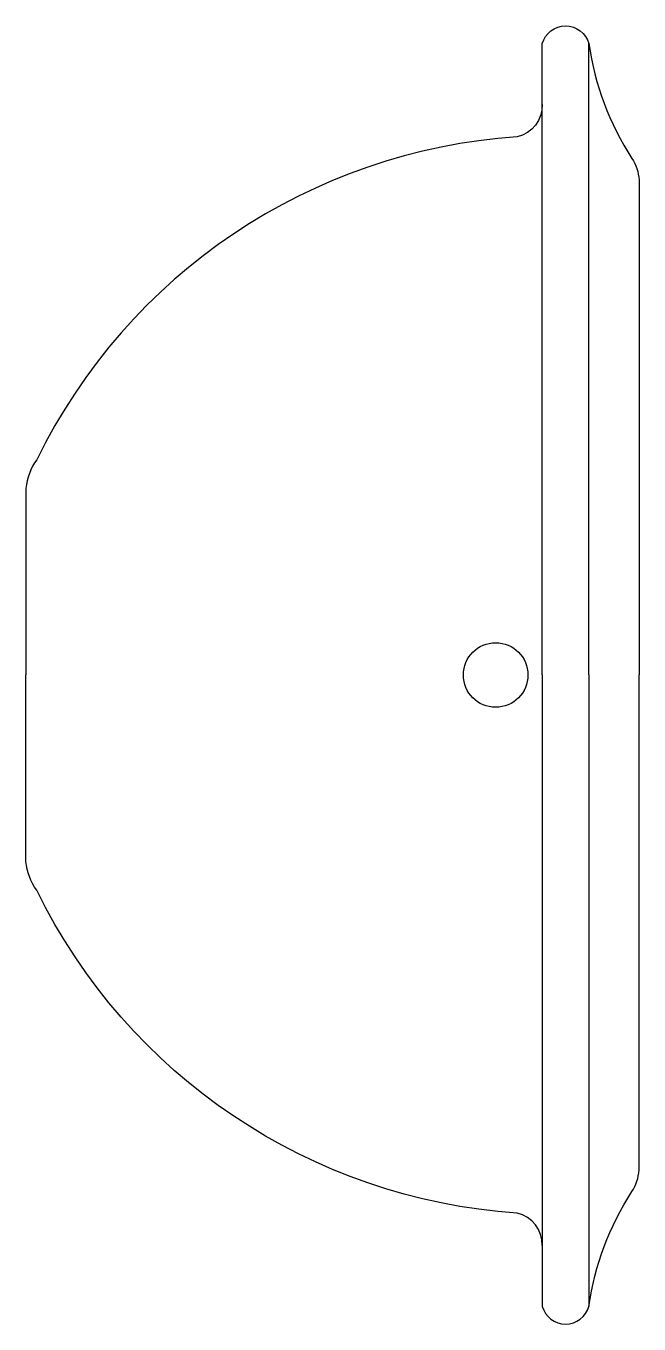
# Model space of a CAD drawing. Extents: x 19.10343 to 19.10514, y 35.49877 to 35.50239.
import ezdxf

# ---------------------------------------------------------------- set-up
doc = ezdxf.new("R2010")
doc.units = 0
doc.header["$MEASUREMENT"] = 0
doc.layers.add('SAN', color=2, linetype='CONTINUOUS')
doc.layers.add('SANFINAL', color=1, linetype='CONTINUOUS')

msp = doc.modelspace()

# ---------------------------------------------------------------- linework, layer by layer
at = {"layer": 'SAN'}
for points in [[(19.1048744, 35.5021706), (19.1048744, 35.502344, -0.755023), (19.1050044, 35.502344, 0.109772), (19.1051244, 35.502024, -0.129353), (19.1051444, 35.501964), (19.1051444, 35.500584)], [(19.1048744, 35.502174, -0.353579), (19.1048044, 35.502084, 0.268033), (19.1034644, 35.501184, 0.130445), (19.1034344, 35.501104), (19.1034344, 35.500584)], [(19.1048744, 35.500584), (19.1048744, 35.5021706, -0.755023)], [(19.1048744, 35.498994, 0.353579), (19.1048044, 35.499084, -0.268033), (19.1034644, 35.499984, -0.130445), (19.1034344, 35.500064), (19.1034344, 35.500584)], [(19.1048744, 35.500584), (19.1048744, 35.4989974, 0.755023)], [(19.1048744, 35.4989974), (19.1048744, 35.498824, 0.755023), (19.1050044, 35.498824, -0.109772), (19.1051244, 35.499144, 0.129353), (19.1051444, 35.499204), (19.1051444, 35.500584)]]:
    msp.add_lwpolyline(points, format="xyb", dxfattribs=at)
at = {"layer": 'SANFINAL'}
for points in [[(19.1050044, 35.500584), (19.1050044, 35.502344)], [(19.1050044, 35.500584), (19.1050044, 35.498824)]]:
    msp.add_lwpolyline(points, dxfattribs=at)
msp.add_circle((19.1047444, 35.500584), 0.00009, dxfattribs=at)

doc.saveas('drawing.dxf')
